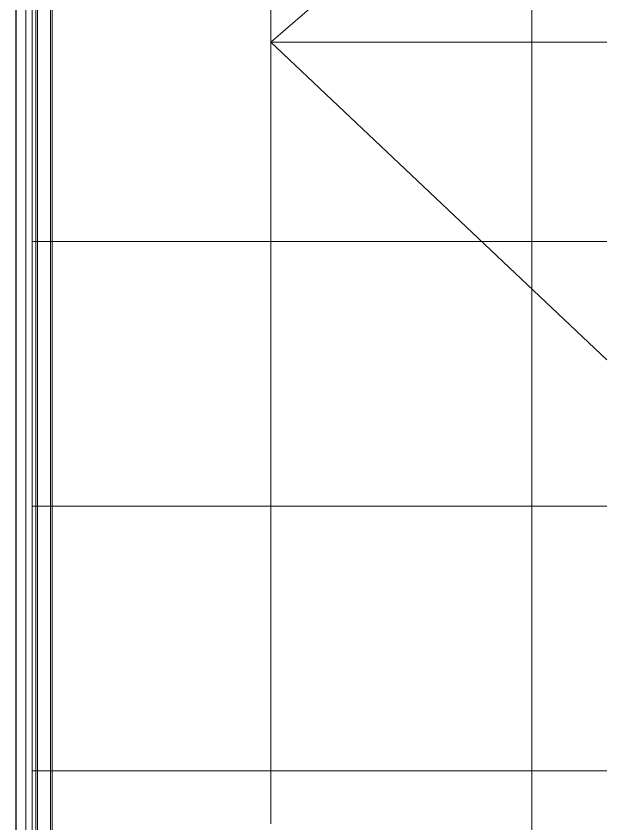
# Model space of a CAD drawing. Header units: millimetres. Extents: x -68474 to 336725, y -113450 to 40976.
# Drawn here: x 158100 to 167150, y -71975 to -59600 of the extents above; entities that cross this region are included whole.
import ezdxf

# ---------------------------------------------------------------- set-up
doc = ezdxf.new("R2010")
doc.units = ezdxf.units.MM
doc.header["$LTSCALE"] = 900
for name, color, linetype, lineweight in [('23', 7, 'Continuous', 5), ('45', 7, 'Continuous', 5), ('7', 7, 'Continuous', 5)]:
    doc.layers.add(name, color=color, linetype=linetype, lineweight=lineweight)
doc.layers.add('s5152a$0$23', color=7, linetype='Continuous')

msp = doc.modelspace()

# ---------------------------------------------------------------- linework, layer by layer
at = {"layer": '23', "color": 2, "linetype": 'Continuous'}
msp.add_lwpolyline([(158250.2, -49575), (158345.2, -49575), (158345.2, -73339.8), (158250.2, -73339.8)], close=True, dxfattribs=at)
at = {"layer": '45', "color": 14, "linetype": 'Continuous'}
for p, q in [((162000.1, -43170), (162000.1, -71974.8)), ((167150, -59999.9), (162000.1, -59999.9))]:
    msp.add_line(p, q, dxfattribs=at)
at = {"layer": '45', "color": 8, "linetype": 'Continuous'}
for p in [(171068.3, -52173.9), (167150, -64867.67514)]:
    msp.add_line(p, (162000.1, -59999.9), dxfattribs=at)
at = {"layer": '45', "color": 14, "linetype": 'Continuous'}
for points in [[(158400.2, -73339.8), (158400.2, -45851), (158650.2, -45851), (158650.2, -73339.8)], [(158425.2, -73339.8), (158425.2, -45876), (158625.2, -45876), (158625.2, -73339.8)]]:
    msp.add_lwpolyline(points, dxfattribs=at)
at = {"layer": '7', "color": 10, "linetype": 'Continuous'}
for p, q in [((166000.1, -43170), (166000.1, -72649.8)), ((158350.2, -63053.2), (167150, -63053.2)), ((158350.2, -67107.1), (167150, -67107.1)), ((158350.2, -71161), (167150, -71161))]:
    msp.add_line(p, q, dxfattribs=at)
at = {"layer": 's5152a$0$23', "color": 2, "linetype": 'Continuous'}
msp.add_line((158100.2, -72749.8), (158100.2, -49575), dxfattribs=at)

doc.saveas('drawing.dxf')
